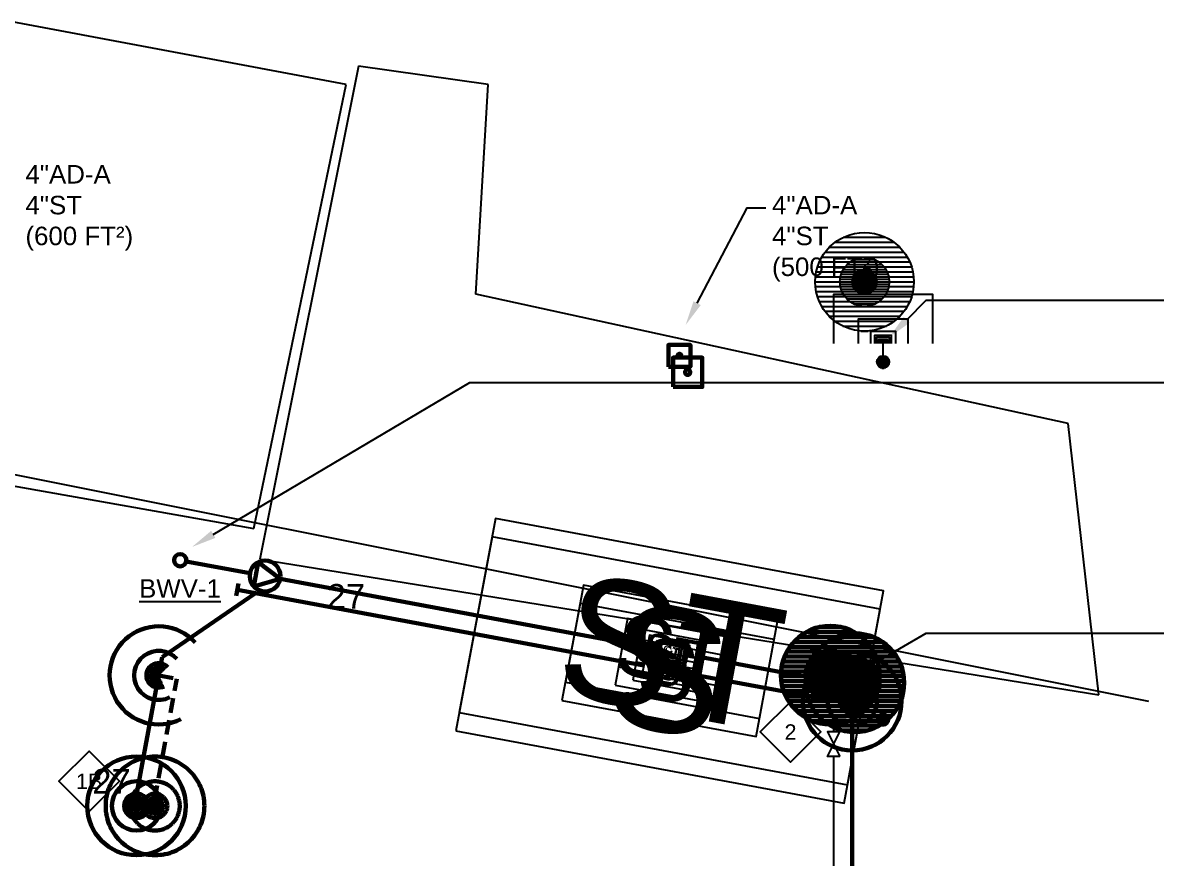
# Model space of a CAD drawing. Extents: x -3956 to 1666, y -2601 to 1886.
# Drawn here: x -422 to 129, y 732 to 1139 of the extents above; entities that cross this region are included whole.
import ezdxf
from ezdxf.enums import TextEntityAlignment as Align

# ---------------------------------------------------------------- set-up
doc = ezdxf.new("R2010")
doc.units = 0
doc.header["$LTSCALE"] = 36
doc.header["$MEASUREMENT"] = 0
doc.linetypes.add('VENT', pattern=[0.3, 0.2, -0.1])
for name, color, linetype in [('G-ANNO-TEXT', 70, 'Continuous'), ('G-ANNO-TEXT @ 96', 70, 'Continuous'), ('P-NDCW-N', 4, 'Continuous'), ('P-NDCW-N @ 1 (1)', 4, 'Continuous'), ('P-NDCW-N @ 1 (2)', 4, 'Continuous'), ('P-NDCW-N @ 12', 4, 'Continuous'), ('P-NDCW-N @ 128', 4, 'Continuous'), ('P-NDCW-N @ 16', 4, 'Continuous'), ('P-NDCW-N @ 192', 4, 'Continuous'), ('P-NDCW-N @ 2', 4, 'Continuous'), ('P-NDCW-N @ 24', 4, 'Continuous'), ('P-NDCW-N @ 384', 4, 'Continuous'), ('P-NDCW-N @ 4', 4, 'Continuous'), ('P-NDCW-N @ 48', 4, 'Continuous'), ('P-NDCW-N @ 64', 4, 'Continuous'), ('P-NDCW-N @ 768', 4, 'Continuous'), ('P-NDCW-N @ 8', 4, 'Continuous'), ('P-NDCW-N @ 96', 4, 'Continuous')]:
    doc.layers.add(name, color=color, linetype=linetype)
doc.layers.add('P-SAN-DFU', color=7, linetype='Continuous', plot=False)
for name, color, linetype, lineweight in [('P-SAN-N', 6, 'Continuous', 60), ('P-SAN-N @ 1 (1)', 6, 'Continuous', 60), ('P-SAN-N @ 1 (2)', 6, 'Continuous', 60), ('P-SAN-N @ 12', 6, 'Continuous', 60), ('P-SAN-N @ 128', 6, 'Continuous', 60), ('P-SAN-N @ 16', 6, 'Continuous', 60), ('P-SAN-N @ 192', 6, 'Continuous', 60), ('P-SAN-N @ 2', 6, 'Continuous', 60), ('P-SAN-N @ 24', 6, 'Continuous', 60), ('P-SAN-N @ 384', 6, 'Continuous', 60), ('P-SAN-N @ 4', 6, 'Continuous', 60), ('P-SAN-N @ 48', 6, 'Continuous', 60), ('P-SAN-N @ 64', 6, 'Continuous', 60), ('P-SAN-N @ 768', 6, 'Continuous', 60), ('P-SAN-N @ 8', 6, 'Continuous', 60), ('P-SAN-N @ 96', 6, 'Continuous', 60), ('P-SANV-N', 5, 'VENT', 60), ('P-SANV-N @ 1 (1)', 5, 'VENT', 60), ('P-SANV-N @ 1 (2)', 5, 'VENT', 60), ('P-SANV-N @ 12', 5, 'VENT', 60), ('P-SANV-N @ 128', 5, 'VENT', 60), ('P-SANV-N @ 16', 5, 'VENT', 60), ('P-SANV-N @ 192', 5, 'VENT', 60), ('P-SANV-N @ 2', 5, 'VENT', 60), ('P-SANV-N @ 24', 5, 'VENT', 60), ('P-SANV-N @ 384', 5, 'VENT', 60), ('P-SANV-N @ 4', 5, 'VENT', 60), ('P-SANV-N @ 48', 5, 'VENT', 60), ('P-SANV-N @ 64', 5, 'VENT', 60), ('P-SANV-N @ 768', 5, 'VENT', 60), ('P-SANV-N @ 8', 5, 'VENT', 60), ('P-SANV-N @ 96', 5, 'VENT', 60), ('P-STRM-N', 2, 'Continuous', 60), ('P-STRM-N @ 1 (1)', 2, 'Continuous', 60), ('P-STRM-N @ 1 (2)', 2, 'Continuous', 60), ('P-STRM-N @ 12', 2, 'Continuous', 60), ('P-STRM-N @ 128', 2, 'Continuous', 60), ('P-STRM-N @ 16', 2, 'Continuous', 60), ('P-STRM-N @ 192', 2, 'Continuous', 60), ('P-STRM-N @ 2', 2, 'Continuous', 60), ('P-STRM-N @ 24', 2, 'Continuous', 60), ('P-STRM-N @ 384', 2, 'Continuous', 60), ('P-STRM-N @ 4', 2, 'Continuous', 60), ('P-STRM-N @ 48', 2, 'Continuous', 60), ('P-STRM-N @ 64', 2, 'Continuous', 60), ('P-STRM-N @ 768', 2, 'Continuous', 60), ('P-STRM-N @ 8', 2, 'Continuous', 60), ('P-STRM-N @ 96', 2, 'Continuous', 60)]:
    doc.layers.add(name, color=color, linetype=linetype, lineweight=lineweight)
doc.styles.add('Arial', font='arial.ttf')

# ---------------------------------------------------------------- blocks, each defined once
blk = doc.blocks.new('DIAMOND TAG')
blk.add_lwpolyline([(0, -0.1533), (0.1533, 0), (0, 0.1533), (-0.1533, 0)], close=True)
at = {"style": 'Arial'}
blk.add_attdef('XXX', text='', height=0.0781, dxfattribs=at).set_placement((0, 0), align=Align.MIDDLE)
blk = doc.blocks.new('*U7')
blk.add_circle((0, 0), 0.03125)
blk = doc.blocks.new('*U1556')
at = {"layer": 'P-SAN-N @ 1 (1)'}
blk.add_blockref('*U7', (-367, 757.74), dxfattribs=at)
at = {"layer": 'P-SAN-N @ 1 (2)'}
blk.add_blockref('*U7', (-367, 757.74), dxfattribs=at)
at = {"layer": 'P-SAN-N @ 12', "xscale": 12, "yscale": 12, "zscale": 12}
blk.add_blockref('*U7', (-367, 757.74), dxfattribs=at)
at = {"layer": 'P-SAN-N @ 128', "xscale": 128, "yscale": 128, "zscale": 128}
blk.add_blockref('*U7', (-367, 757.74), dxfattribs=at)
at = {"layer": 'P-SAN-N @ 16', "xscale": 16, "yscale": 16, "zscale": 16}
blk.add_blockref('*U7', (-367, 757.74), dxfattribs=at)
at = {"layer": 'P-SAN-N @ 192', "xscale": 192, "yscale": 192, "zscale": 192}
blk.add_blockref('*U7', (-367, 757.74), dxfattribs=at)
at = {"layer": 'P-SAN-N @ 2', "xscale": 2, "yscale": 2, "zscale": 2}
blk.add_blockref('*U7', (-367, 757.74), dxfattribs=at)
at = {"layer": 'P-SAN-N @ 24', "xscale": 24, "yscale": 24, "zscale": 24}
blk.add_blockref('*U7', (-367, 757.74), dxfattribs=at)
at = {"layer": 'P-SAN-N @ 384', "xscale": 384, "yscale": 384, "zscale": 384}
blk.add_blockref('*U7', (-367, 757.74), dxfattribs=at)
at = {"layer": 'P-SAN-N @ 4', "xscale": 4, "yscale": 4, "zscale": 4}
blk.add_blockref('*U7', (-367, 757.74), dxfattribs=at)
at = {"layer": 'P-SAN-N @ 48', "xscale": 48, "yscale": 48, "zscale": 48}
blk.add_blockref('*U7', (-367, 757.74), dxfattribs=at)
at = {"layer": 'P-SAN-N @ 64', "xscale": 64, "yscale": 64, "zscale": 64}
blk.add_blockref('*U7', (-367, 757.74), dxfattribs=at)
at = {"layer": 'P-SAN-N @ 768', "xscale": 768, "yscale": 768, "zscale": 768}
blk.add_blockref('*U7', (-367, 757.74), dxfattribs=at)
at = {"layer": 'P-SAN-N @ 8', "xscale": 8, "yscale": 8, "zscale": 8}
blk.add_blockref('*U7', (-367, 757.74), dxfattribs=at)
at = {"layer": 'P-SAN-N @ 96', "xscale": 96, "yscale": 96, "zscale": 96}
blk.add_blockref('*U7', (-367.75, 759.3), dxfattribs=at)
blk = doc.blocks.new('*U1557')
at = {"layer": 'P-SANV-N @ 1 (1)'}
blk.add_blockref('*U7', (-358, 757.74), dxfattribs=at)
at = {"layer": 'P-SANV-N @ 1 (2)'}
blk.add_blockref('*U7', (-358, 757.74), dxfattribs=at)
at = {"layer": 'P-SANV-N @ 12', "xscale": 12, "yscale": 12, "zscale": 12}
blk.add_blockref('*U7', (-358, 757.74), dxfattribs=at)
at = {"layer": 'P-SANV-N @ 128', "xscale": 128, "yscale": 128, "zscale": 128}
blk.add_blockref('*U7', (-358, 757.74), dxfattribs=at)
at = {"layer": 'P-SANV-N @ 16', "xscale": 16, "yscale": 16, "zscale": 16}
blk.add_blockref('*U7', (-358, 757.74), dxfattribs=at)
at = {"layer": 'P-SANV-N @ 192', "xscale": 192, "yscale": 192, "zscale": 192}
blk.add_blockref('*U7', (-358, 757.74), dxfattribs=at)
at = {"layer": 'P-SANV-N @ 2', "xscale": 2, "yscale": 2, "zscale": 2}
blk.add_blockref('*U7', (-358, 757.74), dxfattribs=at)
at = {"layer": 'P-SANV-N @ 24', "xscale": 24, "yscale": 24, "zscale": 24}
blk.add_blockref('*U7', (-358, 757.74), dxfattribs=at)
at = {"layer": 'P-SANV-N @ 384', "xscale": 384, "yscale": 384, "zscale": 384}
blk.add_blockref('*U7', (-358, 757.74), dxfattribs=at)
at = {"layer": 'P-SANV-N @ 4', "xscale": 4, "yscale": 4, "zscale": 4}
blk.add_blockref('*U7', (-358, 757.74), dxfattribs=at)
at = {"layer": 'P-SANV-N @ 48', "xscale": 48, "yscale": 48, "zscale": 48}
blk.add_blockref('*U7', (-358, 757.74), dxfattribs=at)
at = {"layer": 'P-SANV-N @ 64', "xscale": 64, "yscale": 64, "zscale": 64}
blk.add_blockref('*U7', (-358, 757.74), dxfattribs=at)
at = {"layer": 'P-SANV-N @ 768', "xscale": 768, "yscale": 768, "zscale": 768}
blk.add_blockref('*U7', (-358, 757.74), dxfattribs=at)
at = {"layer": 'P-SANV-N @ 8', "xscale": 8, "yscale": 8, "zscale": 8}
blk.add_blockref('*U7', (-358, 757.74), dxfattribs=at)
at = {"layer": 'P-SANV-N @ 96', "xscale": 96, "yscale": 96, "zscale": 96}
blk.add_blockref('*U7', (-358.9, 757.65), dxfattribs=at)
blk = doc.blocks.new('*U45')
blk.add_lwpolyline([(0, -0.03125), (-0.03125, -0.03125), (-0.03125, 0.03125), (0, 0.03125)])
blk = doc.blocks.new('*U1730')
at = {"layer": 'P-NDCW-N @ 1 (1)', "rotation": 270.0000000000001}
blk.add_blockref('*U45', (-4, 982.74), dxfattribs=at)
at = {"layer": 'P-NDCW-N @ 1 (2)', "rotation": 270.0000000000001}
blk.add_blockref('*U45', (-4, 982.74), dxfattribs=at)
at = {"layer": 'P-NDCW-N @ 12', "xscale": 12, "yscale": 12, "zscale": 12, "rotation": 270.0000000000001}
blk.add_blockref('*U45', (-4, 982.74), dxfattribs=at)
at = {"layer": 'P-NDCW-N @ 128', "xscale": 128, "yscale": 128, "zscale": 128, "rotation": 270.0000000000001}
blk.add_blockref('*U45', (-4, 982.74), dxfattribs=at)
at = {"layer": 'P-NDCW-N @ 16', "xscale": 16, "yscale": 16, "zscale": 16, "rotation": 270.0000000000001}
blk.add_blockref('*U45', (-4, 982.74), dxfattribs=at)
at = {"layer": 'P-NDCW-N @ 192', "xscale": 192, "yscale": 192, "zscale": 192, "rotation": 270.0000000000001}
blk.add_blockref('*U45', (-4, 982.74), dxfattribs=at)
at = {"layer": 'P-NDCW-N @ 2', "xscale": 2, "yscale": 2, "zscale": 2, "rotation": 270.0000000000001}
blk.add_blockref('*U45', (-4, 982.74), dxfattribs=at)
at = {"layer": 'P-NDCW-N @ 24', "xscale": 24, "yscale": 24, "zscale": 24, "rotation": 270.0000000000001}
blk.add_blockref('*U45', (-4, 982.74), dxfattribs=at)
at = {"layer": 'P-NDCW-N @ 384', "xscale": 384, "yscale": 384, "zscale": 384, "rotation": 270.0000000000001}
blk.add_blockref('*U45', (-4, 982.74), dxfattribs=at)
at = {"layer": 'P-NDCW-N @ 4', "xscale": 4, "yscale": 4, "zscale": 4, "rotation": 270.0000000000001}
blk.add_blockref('*U45', (-4, 982.74), dxfattribs=at)
at = {"layer": 'P-NDCW-N @ 48', "xscale": 48, "yscale": 48, "zscale": 48, "rotation": 270.0000000000001}
blk.add_blockref('*U45', (-4, 982.74), dxfattribs=at)
at = {"layer": 'P-NDCW-N @ 64', "xscale": 64, "yscale": 64, "zscale": 64, "rotation": 270.0000000000001}
blk.add_blockref('*U45', (-4, 982.74), dxfattribs=at)
at = {"layer": 'P-NDCW-N @ 768', "xscale": 768, "yscale": 768, "zscale": 768, "rotation": 270.0000000000001}
blk.add_blockref('*U45', (-4, 982.74), dxfattribs=at)
at = {"layer": 'P-NDCW-N @ 8', "xscale": 8, "yscale": 8, "zscale": 8, "rotation": 270.0000000000001}
blk.add_blockref('*U45', (-4, 982.74), dxfattribs=at)
at = {"layer": 'P-NDCW-N @ 96', "xscale": 96, "yscale": 96, "zscale": 96, "rotation": 270.0000000000001}
blk.add_blockref('*U45', (-4, 982.74), dxfattribs=at)
blk = doc.blocks.new('*U1831')
at = {"layer": 'P-STRM-N @ 1 (1)'}
blk.add_blockref('*U7', (-19, 808.74), dxfattribs=at)
at = {"layer": 'P-STRM-N @ 1 (2)'}
blk.add_blockref('*U7', (-19, 808.74), dxfattribs=at)
at = {"layer": 'P-STRM-N @ 12', "xscale": 12, "yscale": 12, "zscale": 12}
blk.add_blockref('*U7', (-19, 808.74), dxfattribs=at)
at = {"layer": 'P-STRM-N @ 128', "xscale": 128, "yscale": 128, "zscale": 128}
blk.add_blockref('*U7', (-19, 808.74), dxfattribs=at)
at = {"layer": 'P-STRM-N @ 16', "xscale": 16, "yscale": 16, "zscale": 16}
blk.add_blockref('*U7', (-19, 808.74), dxfattribs=at)
at = {"layer": 'P-STRM-N @ 192', "xscale": 192, "yscale": 192, "zscale": 192}
blk.add_blockref('*U7', (-19, 808.74), dxfattribs=at)
at = {"layer": 'P-STRM-N @ 2', "xscale": 2, "yscale": 2, "zscale": 2}
blk.add_blockref('*U7', (-19, 808.74), dxfattribs=at)
at = {"layer": 'P-STRM-N @ 24', "xscale": 24, "yscale": 24, "zscale": 24}
blk.add_blockref('*U7', (-19, 808.74), dxfattribs=at)
at = {"layer": 'P-STRM-N @ 384', "xscale": 384, "yscale": 384, "zscale": 384}
blk.add_blockref('*U7', (-19, 808.74), dxfattribs=at)
at = {"layer": 'P-STRM-N @ 4', "xscale": 4, "yscale": 4, "zscale": 4}
blk.add_blockref('*U7', (-19, 808.74), dxfattribs=at)
at = {"layer": 'P-STRM-N @ 48', "xscale": 48, "yscale": 48, "zscale": 48}
blk.add_blockref('*U7', (-19, 808.74), dxfattribs=at)
at = {"layer": 'P-STRM-N @ 64', "xscale": 64, "yscale": 64, "zscale": 64}
blk.add_blockref('*U7', (-19, 808.74), dxfattribs=at)
at = {"layer": 'P-STRM-N @ 768', "xscale": 768, "yscale": 768, "zscale": 768}
blk.add_blockref('*U7', (-19, 808.74), dxfattribs=at)
at = {"layer": 'P-STRM-N @ 8', "xscale": 8, "yscale": 8, "zscale": 8}
blk.add_blockref('*U7', (-19, 808.74), dxfattribs=at)
at = {"layer": 'P-STRM-N @ 96', "xscale": 96, "yscale": 96, "zscale": 96}
blk.add_blockref('*U7', (-19, 808.74), dxfattribs=at)
blk = doc.blocks.new('*U25')
h = blk.add_hatch()
h.set_pattern_fill('ANSI31', color=256, scale=0.025, angle=135)
edge = h.paths.add_edge_path()
edge.add_arc((0, 0), 0.03125, 0, 360)
blk.add_circle((0, 0), 0.03125)
blk = doc.blocks.new('*U1838')
at = {"layer": 'P-NDCW-N @ 1 (1)'}
blk.add_blockref('*U25', (62, 1174.74), dxfattribs=at)
at = {"layer": 'P-NDCW-N @ 1 (2)'}
blk.add_blockref('*U25', (62, 1174.74), dxfattribs=at)
at = {"layer": 'P-NDCW-N @ 12', "xscale": 12, "yscale": 12, "zscale": 12}
blk.add_blockref('*U25', (62, 1174.74), dxfattribs=at)
at = {"layer": 'P-NDCW-N @ 128', "xscale": 128, "yscale": 128, "zscale": 128}
blk.add_blockref('*U25', (62, 1174.74), dxfattribs=at)
at = {"layer": 'P-NDCW-N @ 16', "xscale": 16, "yscale": 16, "zscale": 16}
blk.add_blockref('*U25', (62, 1174.74), dxfattribs=at)
at = {"layer": 'P-NDCW-N @ 192', "xscale": 192, "yscale": 192, "zscale": 192}
blk.add_blockref('*U25', (62, 1174.74), dxfattribs=at)
at = {"layer": 'P-NDCW-N @ 2', "xscale": 2, "yscale": 2, "zscale": 2}
blk.add_blockref('*U25', (62, 1174.74), dxfattribs=at)
at = {"layer": 'P-NDCW-N @ 24', "xscale": 24, "yscale": 24, "zscale": 24}
blk.add_blockref('*U25', (62, 1174.74), dxfattribs=at)
at = {"layer": 'P-NDCW-N @ 384', "xscale": 384, "yscale": 384, "zscale": 384}
blk.add_blockref('*U25', (62, 1174.74), dxfattribs=at)
at = {"layer": 'P-NDCW-N @ 4', "xscale": 4, "yscale": 4, "zscale": 4}
blk.add_blockref('*U25', (62, 1174.74), dxfattribs=at)
at = {"layer": 'P-NDCW-N @ 48', "xscale": 48, "yscale": 48, "zscale": 48}
blk.add_blockref('*U25', (62, 1174.74), dxfattribs=at)
at = {"layer": 'P-NDCW-N @ 64', "xscale": 64, "yscale": 64, "zscale": 64}
blk.add_blockref('*U25', (62, 1174.74), dxfattribs=at)
at = {"layer": 'P-NDCW-N @ 768', "xscale": 768, "yscale": 768, "zscale": 768}
blk.add_blockref('*U25', (62, 1174.74), dxfattribs=at)
at = {"layer": 'P-NDCW-N @ 8', "xscale": 8, "yscale": 8, "zscale": 8}
blk.add_blockref('*U25', (62, 1174.74), dxfattribs=at)
at = {"layer": 'P-NDCW-N @ 96', "xscale": 96, "yscale": 96, "zscale": 96}
blk.add_blockref('*U25', (-4, 973.74), dxfattribs=at)
blk = doc.blocks.new('*U1839')
at = {"layer": 'P-NDCW-N @ 1 (1)'}
blk.add_blockref('*U25', (-13, 1012.74), dxfattribs=at)
at = {"layer": 'P-NDCW-N @ 1 (2)'}
blk.add_blockref('*U25', (-13, 1012.74), dxfattribs=at)
at = {"layer": 'P-NDCW-N @ 12', "xscale": 12, "yscale": 12, "zscale": 12}
blk.add_blockref('*U25', (-13, 1012.74), dxfattribs=at)
at = {"layer": 'P-NDCW-N @ 128', "xscale": 128, "yscale": 128, "zscale": 128}
blk.add_blockref('*U25', (-13, 1012.74), dxfattribs=at)
at = {"layer": 'P-NDCW-N @ 16', "xscale": 16, "yscale": 16, "zscale": 16}
blk.add_blockref('*U25', (-13, 1012.74), dxfattribs=at)
at = {"layer": 'P-NDCW-N @ 192', "xscale": 192, "yscale": 192, "zscale": 192}
blk.add_blockref('*U25', (-13, 1012.74), dxfattribs=at)
at = {"layer": 'P-NDCW-N @ 2', "xscale": 2, "yscale": 2, "zscale": 2}
blk.add_blockref('*U25', (-13, 1012.74), dxfattribs=at)
at = {"layer": 'P-NDCW-N @ 24', "xscale": 24, "yscale": 24, "zscale": 24}
blk.add_blockref('*U25', (-13, 1012.74), dxfattribs=at)
at = {"layer": 'P-NDCW-N @ 384', "xscale": 384, "yscale": 384, "zscale": 384}
blk.add_blockref('*U25', (-13, 1012.74), dxfattribs=at)
at = {"layer": 'P-NDCW-N @ 4', "xscale": 4, "yscale": 4, "zscale": 4}
blk.add_blockref('*U25', (-13, 1012.74), dxfattribs=at)
at = {"layer": 'P-NDCW-N @ 48', "xscale": 48, "yscale": 48, "zscale": 48}
blk.add_blockref('*U25', (-13, 1012.74), dxfattribs=at)
at = {"layer": 'P-NDCW-N @ 64', "xscale": 64, "yscale": 64, "zscale": 64}
blk.add_blockref('*U25', (-13, 1012.74), dxfattribs=at)
at = {"layer": 'P-NDCW-N @ 768', "xscale": 768, "yscale": 768, "zscale": 768}
blk.add_blockref('*U25', (-13, 1012.74), dxfattribs=at)
at = {"layer": 'P-NDCW-N @ 8', "xscale": 8, "yscale": 8, "zscale": 8}
blk.add_blockref('*U25', (-13, 1012.74), dxfattribs=at)
at = {"layer": 'P-NDCW-N @ 96', "xscale": 96, "yscale": 96, "zscale": 96}
blk.add_blockref('*U25', (-4, 799.74), dxfattribs=at)
blk = doc.blocks.new('*U17')
at = {"linetype": 'Continuous'}
blk.add_lwpolyline([(-0.0556, -0.0556), (0.0556, -0.0556), (0.0556, 0.0556), (-0.0556, 0.0556)], close=True, dxfattribs=at)
at = {"color": 7, "linetype": 'Continuous'}
blk.add_circle((0, 0), 0.01, dxfattribs=at)
blk = doc.blocks.new('*U1850')
at = {"layer": 'P-STRM-N @ 128', "xscale": 128, "yscale": 128, "zscale": 128}
blk.add_blockref('*U17', (-99, 968.74), dxfattribs=at)
at = {"layer": 'P-STRM-N @ 96', "xscale": 96, "yscale": 96, "zscale": 96}
blk.add_blockref('*U17', (-103, 976.74), dxfattribs=at)
blk = doc.blocks.new('*U1878')
at = {"layer": 'P-SAN-N @ 1 (1)'}
blk.add_blockref('*U25', (-17.71, 817.69), dxfattribs=at)
at = {"layer": 'P-SAN-N @ 1 (2)'}
blk.add_blockref('*U25', (-17.71, 817.69), dxfattribs=at)
at = {"layer": 'P-SAN-N @ 12', "xscale": 12, "yscale": 12, "zscale": 12}
blk.add_blockref('*U25', (-17.71, 817.69), dxfattribs=at)
at = {"layer": 'P-SAN-N @ 128', "xscale": 128, "yscale": 128, "zscale": 128}
blk.add_blockref('*U25', (-17.71, 817.69), dxfattribs=at)
at = {"layer": 'P-SAN-N @ 16', "xscale": 16, "yscale": 16, "zscale": 16}
blk.add_blockref('*U25', (-17.71, 817.69), dxfattribs=at)
at = {"layer": 'P-SAN-N @ 192', "xscale": 192, "yscale": 192, "zscale": 192}
blk.add_blockref('*U25', (-17.71, 817.69), dxfattribs=at)
at = {"layer": 'P-SAN-N @ 2', "xscale": 2, "yscale": 2, "zscale": 2}
blk.add_blockref('*U25', (-17.71, 817.69), dxfattribs=at)
at = {"layer": 'P-SAN-N @ 24', "xscale": 24, "yscale": 24, "zscale": 24}
blk.add_blockref('*U25', (-17.71, 817.69), dxfattribs=at)
at = {"layer": 'P-SAN-N @ 384', "xscale": 384, "yscale": 384, "zscale": 384}
blk.add_blockref('*U25', (-17.71, 817.69), dxfattribs=at)
at = {"layer": 'P-SAN-N @ 4', "xscale": 4, "yscale": 4, "zscale": 4}
blk.add_blockref('*U25', (-17.71, 817.69), dxfattribs=at)
at = {"layer": 'P-SAN-N @ 48', "xscale": 48, "yscale": 48, "zscale": 48}
blk.add_blockref('*U25', (-17.71, 817.69), dxfattribs=at)
at = {"layer": 'P-SAN-N @ 64', "xscale": 64, "yscale": 64, "zscale": 64}
blk.add_blockref('*U25', (-17.71, 817.69), dxfattribs=at)
at = {"layer": 'P-SAN-N @ 768', "xscale": 768, "yscale": 768, "zscale": 768}
blk.add_blockref('*U25', (-17.71, 817.69), dxfattribs=at)
at = {"layer": 'P-SAN-N @ 8', "xscale": 8, "yscale": 8, "zscale": 8}
blk.add_blockref('*U25', (-17.71, 817.69), dxfattribs=at)
at = {"layer": 'P-SAN-N @ 96', "xscale": 96, "yscale": 96, "zscale": 96}
blk.add_blockref('*U25', (-21.35, 816.8), dxfattribs=at)
blk = doc.blocks.new('*U1906')
at = {"layer": 'P-STRM-N @ 1 (1)'}
blk.add_blockref('*U25', (-29.65, 821.4), dxfattribs=at)
at = {"layer": 'P-STRM-N @ 1 (2)'}
blk.add_blockref('*U25', (-29.65, 821.4), dxfattribs=at)
at = {"layer": 'P-STRM-N @ 12', "xscale": 12, "yscale": 12, "zscale": 12}
blk.add_blockref('*U25', (-29.65, 821.4), dxfattribs=at)
at = {"layer": 'P-STRM-N @ 128', "xscale": 128, "yscale": 128, "zscale": 128}
blk.add_blockref('*U25', (-29.65, 821.4), dxfattribs=at)
at = {"layer": 'P-STRM-N @ 16', "xscale": 16, "yscale": 16, "zscale": 16}
blk.add_blockref('*U25', (-29.65, 821.4), dxfattribs=at)
at = {"layer": 'P-STRM-N @ 192', "xscale": 192, "yscale": 192, "zscale": 192}
blk.add_blockref('*U25', (-29.65, 821.4), dxfattribs=at)
at = {"layer": 'P-STRM-N @ 2', "xscale": 2, "yscale": 2, "zscale": 2}
blk.add_blockref('*U25', (-29.65, 821.4), dxfattribs=at)
at = {"layer": 'P-STRM-N @ 24', "xscale": 24, "yscale": 24, "zscale": 24}
blk.add_blockref('*U25', (-29.65, 821.4), dxfattribs=at)
at = {"layer": 'P-STRM-N @ 384', "xscale": 384, "yscale": 384, "zscale": 384}
blk.add_blockref('*U25', (-29.65, 821.4), dxfattribs=at)
at = {"layer": 'P-STRM-N @ 4', "xscale": 4, "yscale": 4, "zscale": 4}
blk.add_blockref('*U25', (-29.65, 821.4), dxfattribs=at)
at = {"layer": 'P-STRM-N @ 48', "xscale": 48, "yscale": 48, "zscale": 48}
blk.add_blockref('*U25', (-29.65, 821.4), dxfattribs=at)
at = {"layer": 'P-STRM-N @ 64', "xscale": 64, "yscale": 64, "zscale": 64}
blk.add_blockref('*U25', (-29.65, 821.4), dxfattribs=at)
at = {"layer": 'P-STRM-N @ 768', "xscale": 768, "yscale": 768, "zscale": 768}
blk.add_blockref('*U25', (-29.65, 821.4), dxfattribs=at)
at = {"layer": 'P-STRM-N @ 8', "xscale": 8, "yscale": 8, "zscale": 8}
blk.add_blockref('*U25', (-29.65, 821.4), dxfattribs=at)
at = {"layer": 'P-STRM-N @ 96', "xscale": 96, "yscale": 96, "zscale": 96}
blk.add_blockref('*U25', (-30.2, 818.45), dxfattribs=at)
blk = doc.blocks.new('Pipe-Plan')
for p, q in [((-0.09375, -0.03125), (-0.09375, 0.03125)), ((-0.09375, 0), (0, 0))]:
    blk.add_line(p, q)
blk = doc.blocks.new('*U13')
at = {"linetype": 'Continuous'}
blk.add_arc((0, 0), 0.03112, 232.56697, 127.43303, dxfattribs=at)
blk = doc.blocks.new('*U1907')
at = {"layer": 'P-SAN-N @ 1 (1)', "rotation": 169.441666666665}
blk.add_blockref('*U13', (-356.21, 821.24), dxfattribs=at)
at = {"layer": 'P-SAN-N @ 1 (2)', "rotation": 169.441666666665}
blk.add_blockref('*U13', (-356.21, 821.24), dxfattribs=at)
at = {"layer": 'P-SAN-N @ 12', "xscale": 12, "yscale": 12, "zscale": 12, "rotation": 169.441666666665}
blk.add_blockref('*U13', (-356.21, 821.24), dxfattribs=at)
at = {"layer": 'P-SAN-N @ 128', "xscale": 128, "yscale": 128, "zscale": 128, "rotation": 169.441666666665}
blk.add_blockref('*U13', (-356.21, 821.24), dxfattribs=at)
at = {"layer": 'P-SAN-N @ 16', "xscale": 16, "yscale": 16, "zscale": 16, "rotation": 169.441666666665}
blk.add_blockref('*U13', (-356.21, 821.24), dxfattribs=at)
at = {"layer": 'P-SAN-N @ 192', "xscale": 192, "yscale": 192, "zscale": 192, "rotation": 169.441666666665}
blk.add_blockref('*U13', (-356.21, 821.24), dxfattribs=at)
at = {"layer": 'P-SAN-N @ 2', "xscale": 2, "yscale": 2, "zscale": 2, "rotation": 169.441666666665}
blk.add_blockref('*U13', (-356.21, 821.24), dxfattribs=at)
at = {"layer": 'P-SAN-N @ 24', "xscale": 24, "yscale": 24, "zscale": 24, "rotation": 169.441666666665}
blk.add_blockref('*U13', (-356.21, 821.24), dxfattribs=at)
at = {"layer": 'P-SAN-N @ 384', "xscale": 384, "yscale": 384, "zscale": 384, "rotation": 169.441666666665}
blk.add_blockref('*U13', (-356.21, 821.24), dxfattribs=at)
at = {"layer": 'P-SAN-N @ 4', "xscale": 4, "yscale": 4, "zscale": 4, "rotation": 169.441666666665}
blk.add_blockref('*U13', (-356.21, 821.24), dxfattribs=at)
at = {"layer": 'P-SAN-N @ 48', "xscale": 48, "yscale": 48, "zscale": 48, "rotation": 169.441666666665}
blk.add_blockref('*U13', (-356.21, 821.24), dxfattribs=at)
at = {"layer": 'P-SAN-N @ 64', "xscale": 64, "yscale": 64, "zscale": 64, "rotation": 169.441666666665}
blk.add_blockref('*U13', (-356.21, 821.24), dxfattribs=at)
at = {"layer": 'P-SAN-N @ 768', "xscale": 768, "yscale": 768, "zscale": 768, "rotation": 169.441666666665}
blk.add_blockref('*U13', (-356.21, 821.24), dxfattribs=at)
at = {"layer": 'P-SAN-N @ 8', "xscale": 8, "yscale": 8, "zscale": 8, "rotation": 169.441666666665}
blk.add_blockref('*U13', (-356.21, 821.24), dxfattribs=at)
at = {"layer": 'P-SAN-N @ 96', "xscale": 96, "yscale": 96, "zscale": 96, "rotation": 169.441666666665}
blk.add_blockref('*U13', (-356.21, 821.24), dxfattribs=at)
blk = doc.blocks.new('BACKWATER VALVE')
blk.add_lwpolyline([(0.078125, 0), (-0.046875, 0.0625), (-0.046875, -0.0625)], close=True)
blk.add_circle((0, 0), 0.078125)
blk = doc.blocks.new('*U72')
at = {"layer": 'DEFPOINTS'}
blk.add_lwpolyline([(-0.125, -0.0625), (0.125, -0.0625), (0.125, 0.0625), (-0.125, 0.0625)], close=True, dxfattribs=at)
at = {"style": 'Arial'}
blk.add_text('ST', height=0.078125, dxfattribs=at).set_placement((0, 0), align=Align.MIDDLE)
blk = doc.blocks.new('*U1908')
at = {"layer": 'P-STRM-N @ 1 (1)', "linetype": 'ByBlock', "lineweight": -2, "rotation": 349.4416666666671}
blk.add_blockref('*U72', (-106.88, 832.74), dxfattribs=at)
at = {"layer": 'P-STRM-N @ 1 (2)', "linetype": 'ByBlock', "lineweight": -2, "rotation": 349.4416666666671}
blk.add_blockref('*U72', (-106.88, 832.74), dxfattribs=at)
at = {"layer": 'P-STRM-N @ 128', "linetype": 'ByBlock', "lineweight": -2, "xscale": 128, "yscale": 128, "zscale": 128, "rotation": 349.4416666666671}
blk.add_blockref('*U72', (-106.88, 832.74), dxfattribs=at)
at = {"layer": 'P-STRM-N @ 192', "linetype": 'ByBlock', "lineweight": -2, "xscale": 192, "yscale": 192, "zscale": 192, "rotation": 349.4416666666671}
blk.add_blockref('*U72', (-106.88, 832.74), dxfattribs=at)
at = {"layer": 'P-STRM-N @ 384', "linetype": 'ByBlock', "lineweight": -2, "xscale": 384.0000000000001, "yscale": 384.0000000000001, "zscale": 384.0000000000001, "rotation": 349.4416666666671}
blk.add_blockref('*U72', (-106.88, 832.74), dxfattribs=at)
at = {"layer": 'P-STRM-N @ 48', "linetype": 'ByBlock', "lineweight": -2, "xscale": 48.00000000000001, "yscale": 48.00000000000001, "zscale": 48.00000000000001, "rotation": 349.4416666666671}
blk.add_blockref('*U72', (-106.88, 832.74), dxfattribs=at)
at = {"layer": 'P-STRM-N @ 64', "linetype": 'ByBlock', "lineweight": -2, "xscale": 64, "yscale": 64, "zscale": 64, "rotation": 349.4416666666671}
blk.add_blockref('*U72', (-106.88, 832.74), dxfattribs=at)
at = {"layer": 'P-STRM-N @ 768', "linetype": 'ByBlock', "lineweight": -2, "xscale": 768.0000000000001, "yscale": 768.0000000000001, "zscale": 768.0000000000001, "rotation": 349.4416666666671}
blk.add_blockref('*U72', (-106.88, 832.74), dxfattribs=at)
at = {"layer": 'P-STRM-N @ 96', "linetype": 'ByBlock', "lineweight": -2, "xscale": 96.00000000000001, "yscale": 96.00000000000001, "zscale": 96.00000000000001, "rotation": 349.4416666666671}
blk.add_blockref('*U72', (-106.88, 832.74), dxfattribs=at)
blk = doc.blocks.new('*U68')
at = {"layer": 'DEFPOINTS'}
blk.add_lwpolyline([(-0.125, -0.0625), (0.125, -0.0625), (0.125, 0.0625), (-0.125, 0.0625)], close=True, dxfattribs=at)
at = {"style": 'Arial'}
blk.add_text('S', height=0.07812, dxfattribs=at).set_placement((0, 0), align=Align.MIDDLE)
blk = doc.blocks.new('*U1909')
at = {"layer": 'P-SAN-N @ 1 (1)', "linetype": 'ByBlock', "lineweight": -2, "rotation": 349.4416666666671}
blk.add_blockref('*U68', (-108.53, 823.9), dxfattribs=at)
at = {"layer": 'P-SAN-N @ 1 (2)', "linetype": 'ByBlock', "lineweight": -2, "rotation": 349.4416666666671}
blk.add_blockref('*U68', (-108.53, 823.9), dxfattribs=at)
at = {"layer": 'P-SAN-N @ 128', "linetype": 'ByBlock', "lineweight": -2, "xscale": 128, "yscale": 128, "zscale": 128, "rotation": 349.4416666666671}
blk.add_blockref('*U68', (-108.53, 823.9), dxfattribs=at)
at = {"layer": 'P-SAN-N @ 192', "linetype": 'ByBlock', "lineweight": -2, "xscale": 192, "yscale": 192, "zscale": 192, "rotation": 349.4416666666671}
blk.add_blockref('*U68', (-108.53, 823.9), dxfattribs=at)
at = {"layer": 'P-SAN-N @ 384', "linetype": 'ByBlock', "lineweight": -2, "xscale": 384.0000000000001, "yscale": 384.0000000000001, "zscale": 384.0000000000001, "rotation": 349.4416666666671}
blk.add_blockref('*U68', (-108.53, 823.9), dxfattribs=at)
at = {"layer": 'P-SAN-N @ 48', "linetype": 'ByBlock', "lineweight": -2, "xscale": 48.00000000000001, "yscale": 48.00000000000001, "zscale": 48.00000000000001, "rotation": 349.4416666666671}
blk.add_blockref('*U68', (-108.53, 823.9), dxfattribs=at)
at = {"layer": 'P-SAN-N @ 64', "linetype": 'ByBlock', "lineweight": -2, "xscale": 64, "yscale": 64, "zscale": 64, "rotation": 349.4416666666671}
blk.add_blockref('*U68', (-108.53, 823.9), dxfattribs=at)
at = {"layer": 'P-SAN-N @ 768', "linetype": 'ByBlock', "lineweight": -2, "xscale": 768.0000000000001, "yscale": 768.0000000000001, "zscale": 768.0000000000001, "rotation": 349.4416666666671}
blk.add_blockref('*U68', (-108.53, 823.9), dxfattribs=at)
at = {"layer": 'P-SAN-N @ 96', "linetype": 'ByBlock', "lineweight": -2, "xscale": 96.00000000000001, "yscale": 96.00000000000001, "zscale": 96.00000000000001, "rotation": 349.4416666666671}
blk.add_blockref('*U68', (-108.53, 823.9), dxfattribs=at)

msp = doc.modelspace()

# ---------------------------------------------------------------- linework, layer by layer
at = {"linetype": 'Continuous'}
msp.add_lwpolyline([(-25, 781.74), (-31, 781.74), (-25, 793.74), (-31, 793.74), (-25, 781.74)], dxfattribs=at)
at = {"layer": 'DEFPOINTS'}
for p, q in [((-265, 1108.74), (-616, 1174.74)), ((-259, 1117.74), (-307, 877.74)), ((-196, 1108.74), (-259, 1117.74)), ((-310, 892.74), (-265, 1108.74)), ((-202, 1006.74), (-196, 1108.74)), ((-1030, 1039.74), (125, 808.74)), ((86, 943.74), (-202, 1006.74)), ((-649, 952.74), (-310, 892.74)), ((101, 811.74), (86, 943.74)), ((-307, 877.74), (101, 811.74))]:
    msp.add_line(p, q, dxfattribs=at)
at = {"layer": 'G-ANNO-TEXT'}
for points in [[(-94.41, 1002.36), (-70, 1048.74), (-61, 1048.74)], [(7.49, 994.23), (17, 1003.74), (140, 1003.74)], [(-329.68, 889.86), (-205, 963.74), (140, 963.74)], [(-8.63, 826.79), (17, 841.74), (140, 841.74)]]:
    msp.add_lwpolyline(points, dxfattribs=at)
for points in [[(-92.64, 1001.43), (-100, 991.74), (-96.18, 1003.29)], [(8.9, 992.81), (-1, 985.74), (6.07, 995.64)], [(-328.66, 888.14), (-340, 883.74), (-330.7, 891.58)], [(-7.63, 825.06), (-19, 820.74), (-9.64, 828.52)]]:
    msp.add_solid(points, dxfattribs=at)
at = {"layer": 'P-NDCW-N'}
for p, q in [((-4, 976.74), (-4, 982.74)), ((-28, 793.74), (-28, 799.74)), ((-22, 799.74), (-28, 799.74)), ((-7, 799.74), (-16, 799.74)), ((-28, 586.74), (-28, 781.74))]:
    msp.add_line(p, q, dxfattribs=at)
at = {"layer": 'P-SAN-N'}
for p, q in [((-354.56, 830.08), (-309.07, 861.28)), ((-309.07, 861.28), (-120.32, 826.1)), ((-355.66, 824.19), (-354.56, 830.08)), ((-96.73, 821.7), (-31.85, 809.6)), ((-367.2, 762.25), (-356.76, 818.29)), ((-31.85, 809.6), (-21.35, 816.8))]:
    msp.add_line(p, q, dxfattribs=at)
at = {"layer": 'P-SANV-N'}
for p in [(-358.35, 760.6), (-356.21, 821.24)]:
    msp.add_line(p, (-347.36, 819.59), dxfattribs=at)
at = {"layer": 'P-STRM-N'}
for p, q in [((-342.81, 876.72), (-311.85, 870.95)), ((-297.1, 868.2), (-118.67, 834.94)), ((-95.08, 830.55), (-30.2, 818.45)), ((-19, 805.74), (-19, 583.74))]:
    msp.add_line(p, q, dxfattribs=at)

# ---------------------------------------------------------------- block references
at = {"layer": 'G-ANNO-TEXT @ 96'}
ref = msp.add_blockref('DIAMOND TAG', (-49, 793.74), dxfattribs=dict(at, xscale=96, yscale=96, zscale=96, rotation=180))
ref.add_attrib('XXX', '2', dxfattribs={"layer": '0', "height": 7.5, "style": 'Arial'}).set_placement((-49, 793.74), align=Align.MIDDLE)
at = {"layer": 'G-ANNO-TEXT @ 96', "xscale": 96, "yscale": 96, "zscale": 96}
msp.add_blockref('DIAMOND TAG', (-390, 769.74), dxfattribs=at).add_auto_attribs({'XXX': '1B'})
at = {"layer": 'P-NDCW-N'}
for name in ['*U1838', '*U1839', '*U1730']:
    msp.add_blockref(name, (0, 0), dxfattribs=at)
at = {"layer": 'P-SAN-N'}
for name in ['*U1909', '*U1907', '*U1878', '*U1556']:
    msp.add_blockref(name, (0, 0), dxfattribs=at)
at = {"layer": 'P-SAN-N @ 96', "xscale": 96.00000000000001, "yscale": 96.00000000000001, "zscale": 96.00000000000001, "rotation": 349.4416666666671}
msp.add_blockref('Pipe-Plan', (-309.07, 861.28), dxfattribs=at)
at = {"layer": 'P-SANV-N'}
msp.add_blockref('*U1557', (0, 0), dxfattribs=at)
at = {"layer": 'P-STRM-N'}
for name in ['*U1850', '*U1908', '*U1906', '*U1831']:
    msp.add_blockref(name, (0, 0), dxfattribs=at)
at = {"layer": 'P-STRM-N @ 96', "xscale": 96, "yscale": 96, "zscale": 96}
msp.add_blockref('*U7', (-345.76, 877.27), dxfattribs=at)
at = {"layer": 'P-STRM-N @ 96', "xscale": 96.00000000000001, "yscale": 96.00000000000001, "zscale": 96.00000000000001, "rotation": 349.4416666666671}
msp.add_blockref('BACKWATER VALVE', (-304.47, 869.58), dxfattribs=at)

# ---------------------------------------------------------------- texts
at = {"layer": 'G-ANNO-TEXT', "style": 'Arial'}
msp.add_text('%%UBWV-1', height=9, dxfattribs=at).set_placement((-365.76, 859.05))
at = {"layer": 'G-ANNO-TEXT', "char_height": 9, "attachment_point": 1, "style": 'Arial'}
for s, insert in [('4"AD-A\\P4"ST\\P(600 FT²)', (-421, 1069.57)), ('4"AD-A\\P4"ST\\P(500 FT²)', (-58, 1054.57))]:
    msp.add_mtext(s, dxfattribs=dict(at, insert=insert))
at = {"layer": 'P-SAN-DFU', "style": 'Arial'}
msp.add_text('27', height=12, dxfattribs=at).set_placement((-274.49, 853.69))
at = {"layer": 'P-SAN-DFU', "color": 3, "style": 'Arial'}
msp.add_text('27', height=12, dxfattribs=at).set_placement((-388.49, 763.69))

doc.saveas('drawing.dxf')
